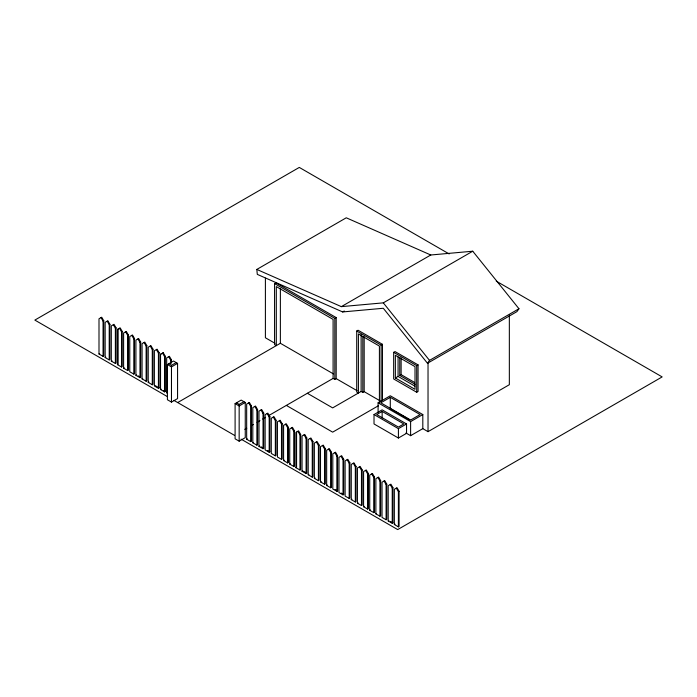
<?xml version="1.0" encoding="UTF-8"?>
<svg xmlns="http://www.w3.org/2000/svg" width="697" height="697" viewBox="0 0 697 697"><rect width="100%" height="100%" fill="white"/><g stroke="black" fill="none" stroke-linecap="round" stroke-linejoin="round"><path stroke-width="1.05" d="M427.479 363.268L429.518 360.384L518.96 308.745L472.749 251.216L430.781 254.997L341.338 306.636L256.818 269.434L257.298 274.374L342.645 311.942L383.306 308.274L427.479 363.268L516.93 311.629L518.96 308.745M103.06 356.341L103.06 321.134L103.74 320.742L101.71 317.222L99 318.782L99 353.998L103.06 356.341L103.74 355.949L103.74 320.742M109.22 359.896L109.22 324.68L109.891 324.288L107.861 320.768L105.151 322.336L105.151 357.544L109.22 359.896L109.891 359.504L109.891 324.288M115.371 363.442L115.371 328.235L116.05 327.843L114.012 324.323L111.302 325.891L111.302 361.098L115.371 363.442L116.05 363.059L116.05 327.843M121.522 366.997L121.522 331.789L122.202 331.397L120.163 327.878L117.453 329.437L117.453 364.653L121.522 366.997L122.202 366.605L122.202 331.397M127.673 370.551L127.673 335.344L128.353 334.952L126.323 331.432L123.604 332.992L123.604 368.199L127.673 370.551L128.353 370.159L128.353 334.952M99 353.998L99.671 353.606M133.824 374.106L133.824 338.89L134.504 338.498L132.474 334.978L129.764 336.546L129.764 371.754L133.824 374.106L134.504 373.714L134.504 338.498M256.818 269.434L346.261 217.795L430.781 254.997M105.151 357.544L105.831 357.152M139.984 377.652L139.984 342.445L140.655 342.053L138.625 338.533L135.915 340.101L135.915 375.308L139.984 377.652L140.655 377.26L140.655 342.053M111.302 361.098L111.982 360.706M146.135 381.207L146.135 346L146.806 345.607L144.776 342.088L142.066 343.647L142.066 378.863L146.135 381.207L146.806 380.815L146.806 345.607M117.453 364.653L118.133 364.261L118.133 329.054M152.286 384.761L152.286 349.546L152.965 349.162L150.927 345.634L148.217 347.202L148.217 382.409L152.286 384.761L152.965 384.369L152.965 349.162M123.604 368.199L124.284 367.816M268.432 415.752L333.096 378.419L333.096 319.392L276.308 286.598L276.308 345.625L274.566 344.623L274.566 283.592L275.925 282.808L336.189 317.605L336.189 378.637L357.16 390.738M158.437 388.307L158.437 353.1L159.116 352.708L157.086 349.188L154.368 350.757L154.368 385.964L158.437 388.307L159.116 387.924L159.116 352.708M160.528 354.303L163.237 352.743L165.267 356.263L165.267 391.47L164.588 391.862L160.528 389.518L160.528 354.303L161.199 353.919M163.237 352.743L162.558 353.135L164.588 356.655L164.588 391.862M164.588 356.655L165.267 356.263M135.915 375.308L136.595 374.916M170.739 363.407L170.739 360.21L171.418 359.818L169.388 356.298L166.679 357.857L166.679 393.064L167.358 392.681M142.066 378.863L142.746 378.471M167.411 364.54L173.509 361.02L177.569 363.364L177.569 398.579L171.471 402.099L167.411 399.747L167.411 364.54L171.471 366.892L177.569 363.364M168.761 363.756L171.471 365.324L176.219 362.588M148.217 382.409L148.897 382.017M160.528 389.518L161.199 389.126M177.691 402.561L280.368 343.281L333.436 373.914M342.645 311.942L344.274 311.001M274.566 283.592L334.839 318.39L336.189 317.605M341.338 306.636L383.306 302.855L472.749 251.216M379.412 403.005L379.412 346.078L358.406 333.95L358.406 393.03L356.716 392.054L356.716 331.023L358.075 330.239L382.461 344.318L382.461 400M235.098 403.615L241.197 400.095L245.257 402.448L245.257 437.655L239.158 441.175L235.098 438.831L235.098 403.615L239.158 405.968L245.257 402.448M236.449 402.84L239.158 404.399L243.906 401.664M250.737 441.602L250.737 406.386L251.408 405.994L249.378 402.474L246.668 404.042L246.668 439.249L250.737 441.602L251.408 441.21L251.408 405.994M256.888 445.148L256.888 409.941L257.568 409.548L255.529 406.029L252.819 407.597L252.819 442.804L256.888 445.148L257.568 444.756L257.568 409.548M356.716 331.023L381.111 345.102L382.461 344.318M263.039 448.702L263.039 413.495L263.719 413.103L261.689 409.583L258.97 411.143L258.97 446.359L263.039 448.702L263.719 448.31L263.719 413.103M244.856 429.361L246.747 428.272M251.46 425.553L253.342 424.464M257.115 422.286L259.946 420.648M262.769 419.019L265.601 417.381M269.19 452.257L269.19 417.041L269.87 416.658L267.84 413.129L265.13 414.698L265.13 449.905L269.19 452.257L269.87 451.865L269.87 416.658M333.096 378.419L334.839 379.421L336.189 378.637M275.341 455.803L275.341 420.596L276.021 420.204L273.991 416.684L271.281 418.252L271.281 453.459L275.341 455.803L276.021 455.42L276.021 420.204M393.666 352.351L395.025 351.576L418.061 364.871L418.061 391.479L416.71 392.263L393.666 378.959L393.666 352.351L416.71 365.655L418.061 364.871M246.668 439.249L247.348 438.857M281.501 459.358L281.501 424.151L282.172 423.759L280.142 420.239L277.432 421.798L277.432 457.014L281.501 459.358L282.172 458.966L282.172 423.759M252.819 442.804L253.499 442.412M287.652 462.913L287.652 427.705L288.331 427.313L286.293 423.793L283.583 425.353L283.583 460.56L287.652 462.913L288.331 462.52L288.331 427.313M258.97 446.359L259.65 445.967M379.935 400.758L364.174 391.662L362.815 392.446L361.124 391.461L332.661 407.893L307.351 393.282M293.803 466.467L293.803 431.251L294.483 430.859L292.452 427.339L289.734 428.908L289.734 464.115L293.803 466.467L294.483 466.075L294.483 430.859M395.365 377.983L415.011 389.327L415.011 366.631L395.365 355.287L395.365 377.983L398.074 376.415L414.915 386.138M399.764 357.7L399.764 375.439L401.123 374.655L414.671 382.479M299.954 470.013L299.954 434.806L300.634 434.414L298.604 430.894L295.894 432.462L295.894 467.67L299.954 470.013L300.634 469.621L300.634 434.414M306.105 473.568L306.105 438.361L306.785 437.969L304.755 434.449L302.045 436.008L302.045 471.224L306.105 473.568L306.785 473.176L306.785 437.969M378.088 412.572L378.088 402.822L390.285 395.783L422.809 414.558L422.809 428.646L410.611 435.686L405.968 433.003M312.265 477.123L312.265 441.907L312.936 441.523L310.906 437.995L308.196 439.563L308.196 474.77L312.265 477.123L312.936 476.731L312.936 441.523M390.285 397.342L380.797 402.822L410.611 420.038L420.099 414.558L390.285 397.342L390.285 408.616L409.845 419.908M378.48 405.698L332.661 432.149L286.345 405.41M283.583 460.56L284.263 460.177M318.416 480.669L318.416 445.461L319.095 445.069L317.057 441.549L314.347 443.118L314.347 478.325L318.416 480.669L319.095 480.285L319.095 445.069M374.019 414.558L382.148 409.862L406.543 423.95L406.543 433.334L398.414 438.03L374.019 423.95L374.019 414.558L398.414 428.646L406.543 423.95M289.734 464.115L290.414 463.723M382.148 411.43L376.728 414.558L398.414 427.078L403.833 423.95L382.148 411.43L382.148 417.886M324.567 484.223L324.567 449.016L325.246 448.624L323.208 445.104L320.498 446.664L320.498 481.88L324.567 484.223L325.246 483.831L325.246 448.624M295.894 467.67L296.565 467.278L296.565 432.07M330.718 487.778L330.718 452.571L331.397 452.179L329.367 448.659L326.658 450.218L326.658 485.434L330.718 487.778L331.397 487.386L331.397 452.179M302.045 471.224L302.725 470.832M336.869 491.333L336.869 456.117L337.548 455.725L335.518 452.205L332.809 453.773L332.809 488.98L336.869 491.333L337.548 490.941L337.548 455.725M308.196 474.77L308.876 474.378M343.029 494.879L343.029 459.671L343.699 459.279L341.669 455.76L338.96 457.328L338.96 492.535L343.029 494.879L343.699 494.487L343.699 459.279M378.088 402.822L410.611 421.598L422.809 414.558M314.347 478.325L315.027 477.933M349.18 498.433L349.18 463.226L349.859 462.834L347.82 459.314L345.111 460.874L345.111 496.09L349.18 498.433L349.859 498.041L349.859 462.834M320.498 481.88L321.178 481.488M355.331 501.988L355.331 466.772L356.01 466.389L353.971 462.86L351.262 464.429L351.262 499.636L355.331 501.988L356.01 501.596L356.01 466.389M326.658 485.434L327.329 485.042M422.452 428.437L428.028 431.661L509.341 384.709L509.341 315.035M361.482 505.543L361.482 470.327L362.161 469.935L360.131 466.415L357.422 467.983L357.422 503.19L361.482 505.543L362.161 505.151L362.161 469.935M367.633 509.089L367.633 473.882L368.312 473.49L366.282 469.97L363.573 471.538L363.573 506.745L367.633 509.089L368.312 508.697L368.312 473.49M373.792 512.644L373.792 477.436L374.463 477.044L372.433 473.524L369.724 475.084L369.724 510.3L373.792 512.644L374.463 512.251L374.463 477.044M379.943 516.198L379.943 480.982L380.623 480.59L378.584 477.07L375.875 478.639L375.875 513.846L379.943 516.198L380.623 515.806L380.623 480.59M351.262 499.636L351.941 499.244M386.094 519.744L386.094 484.537L386.774 484.145L384.735 480.625L382.026 482.193L382.026 517.401L386.094 519.744L386.774 519.352L386.774 484.145M357.422 503.19L358.092 502.798M392.245 523.299L392.245 488.092L392.925 487.7L390.895 484.18L388.185 485.739L388.185 520.955L392.245 523.299L392.925 522.907L392.925 487.7M363.573 506.745L364.252 506.353M398.396 526.854L398.396 491.646L399.076 491.254L397.046 487.726L394.336 489.294L394.336 524.501L398.396 526.854L399.076 526.462L399.076 491.254M369.724 510.3L370.403 509.908M375.875 513.846L376.554 513.454M388.185 520.955L388.856 520.563M394.336 524.501L395.016 524.118M449.147 253.935L299.292 167.419L34.85 320.089L167.358 396.593M496.273 281.144L662.15 376.911L397.708 529.581L241.057 439.136M399.764 375.439L415.124 384.308M275.045 343.333L265.4 337.766L265.4 278.138M138.215 375.857L140.655 377.26M155.048 385.572L159.116 387.924M163.638 390.529L165.267 391.47M261.279 446.899L263.719 448.31M267.43 450.454L269.87 451.865M303.535 471.303L306.785 473.176M335.109 489.529L337.548 490.941M341.26 493.084L343.699 494.487M390.486 521.504L392.925 522.907M173.936 400.392L234.488 435.346M383.306 302.855L429.518 360.384M396.366 488.118L398.396 491.646M390.215 484.572L392.245 488.092M384.064 481.017L386.094 484.537M377.905 477.462L379.943 480.982M371.754 473.916L373.792 477.436M365.603 470.362L367.633 473.882M359.452 466.807L361.482 470.327M353.301 463.252L355.331 466.772M347.141 459.706L349.18 463.226M340.99 456.152L343.029 459.671M334.839 452.597L336.869 456.117M328.688 449.042L330.718 452.571M322.537 445.496L324.567 449.016M316.386 441.942L318.416 445.461M310.226 438.387L312.265 441.907M304.075 434.841L306.105 438.361M297.924 431.286L299.954 434.806M291.773 427.731L293.803 431.251M285.622 424.177L287.652 427.705M279.462 420.631L281.501 424.151M273.311 417.076L275.341 420.596M267.16 413.521L269.19 417.041M261.009 409.975L263.039 413.495M254.858 406.421L256.888 409.941M248.698 402.866L250.737 406.386M168.709 356.681L170.739 360.21M156.407 349.58L158.437 353.1M150.256 346.026L152.286 349.546M144.096 342.48L146.135 346M137.945 338.925L139.984 342.445M131.794 335.37L133.824 338.89M125.643 331.816L127.673 335.344M119.492 328.27L121.522 331.789M113.332 324.715L115.371 328.235M107.181 321.16L109.22 324.68M101.03 317.614L103.06 321.134M428.028 363.076L428.028 431.661M416.71 365.655L416.71 392.263M410.611 421.598L410.611 435.686M401.123 357.962L401.123 374.655M398.414 428.646L398.414 438.03M398.074 356.969L398.074 376.415M381.111 345.102L381.111 401.855M364.174 336.695L364.174 391.662M362.815 336.398L362.815 392.446M361.124 334.534L361.124 391.461M334.839 318.39L334.839 379.421M280.368 288.549L280.368 343.281M239.158 404.399L239.158 441.175M171.471 365.324L171.471 402.099M171.418 359.818L171.418 363.015"/></g></svg>
